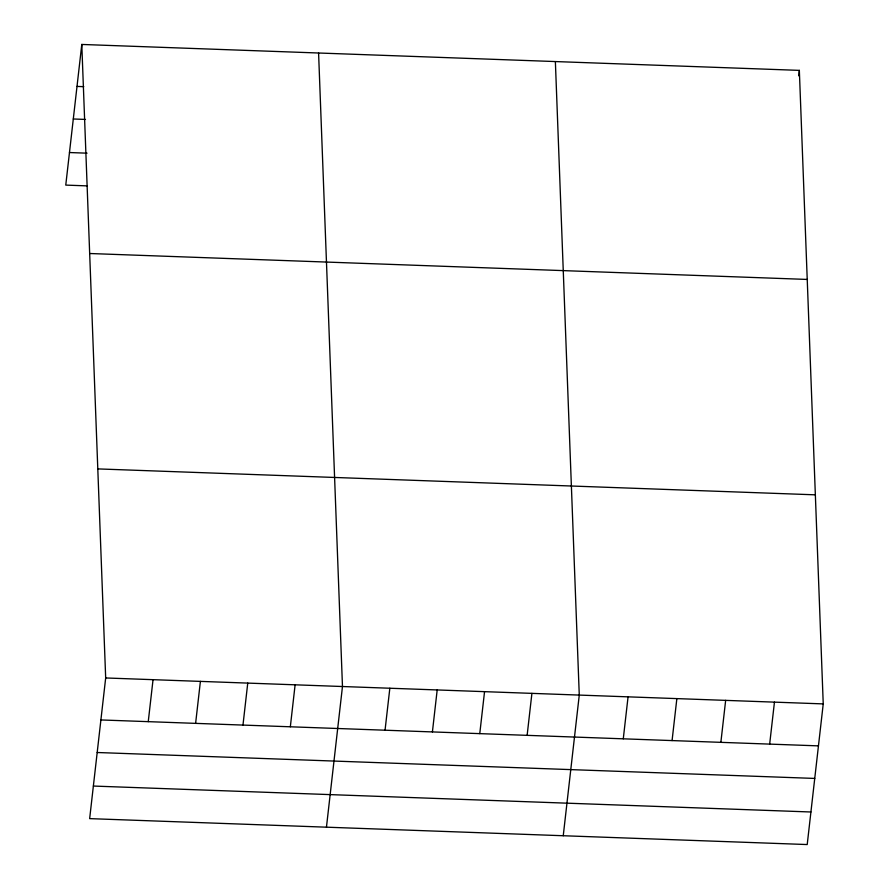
<?xml version="1.0" encoding="UTF-8"?>
<svg xmlns="http://www.w3.org/2000/svg" width="889" height="889" viewBox="0 0 889 889"><rect width="100%" height="100%" fill="white"/><g stroke="black" fill="none" stroke-linecap="round" stroke-linejoin="round"><path stroke-width="1.33" d="M81.788 44.45L105.68 677.963L89.656 818.625L807.212 844.55L823.236 703.899L799.344 70.375L81.788 44.45L65.764 185.101L87.411 185.89M148.252 721.657L153.041 679.674M195.613 723.368L200.403 681.385M242.975 725.068L247.753 683.096M290.336 726.78L295.115 684.808M326.452 827.181L342.476 686.519L318.584 53.007M385.048 730.202L389.838 688.23M432.41 731.914L437.188 689.942M479.771 733.625L484.549 691.653M527.133 735.336L531.911 693.364M563.248 835.738L579.272 695.076L555.369 61.563M623.278 738.815L628.067 696.843M672.073 740.581L676.862 698.61M720.868 742.337L725.657 700.365M798.733 75.798L799.344 70.375M769.663 744.104L774.452 702.132M76.999 86.422L83.766 86.666M73.287 118.993L85.466 119.426M69.464 152.541L87.055 153.175M89.667 253.509L807.234 279.435M97.79 468.903L815.357 494.829M105.68 677.963L823.236 703.899M100.901 719.946L818.458 745.871M97.19 752.505L814.746 778.431M93.367 786.054L810.924 811.99"/></g></svg>
